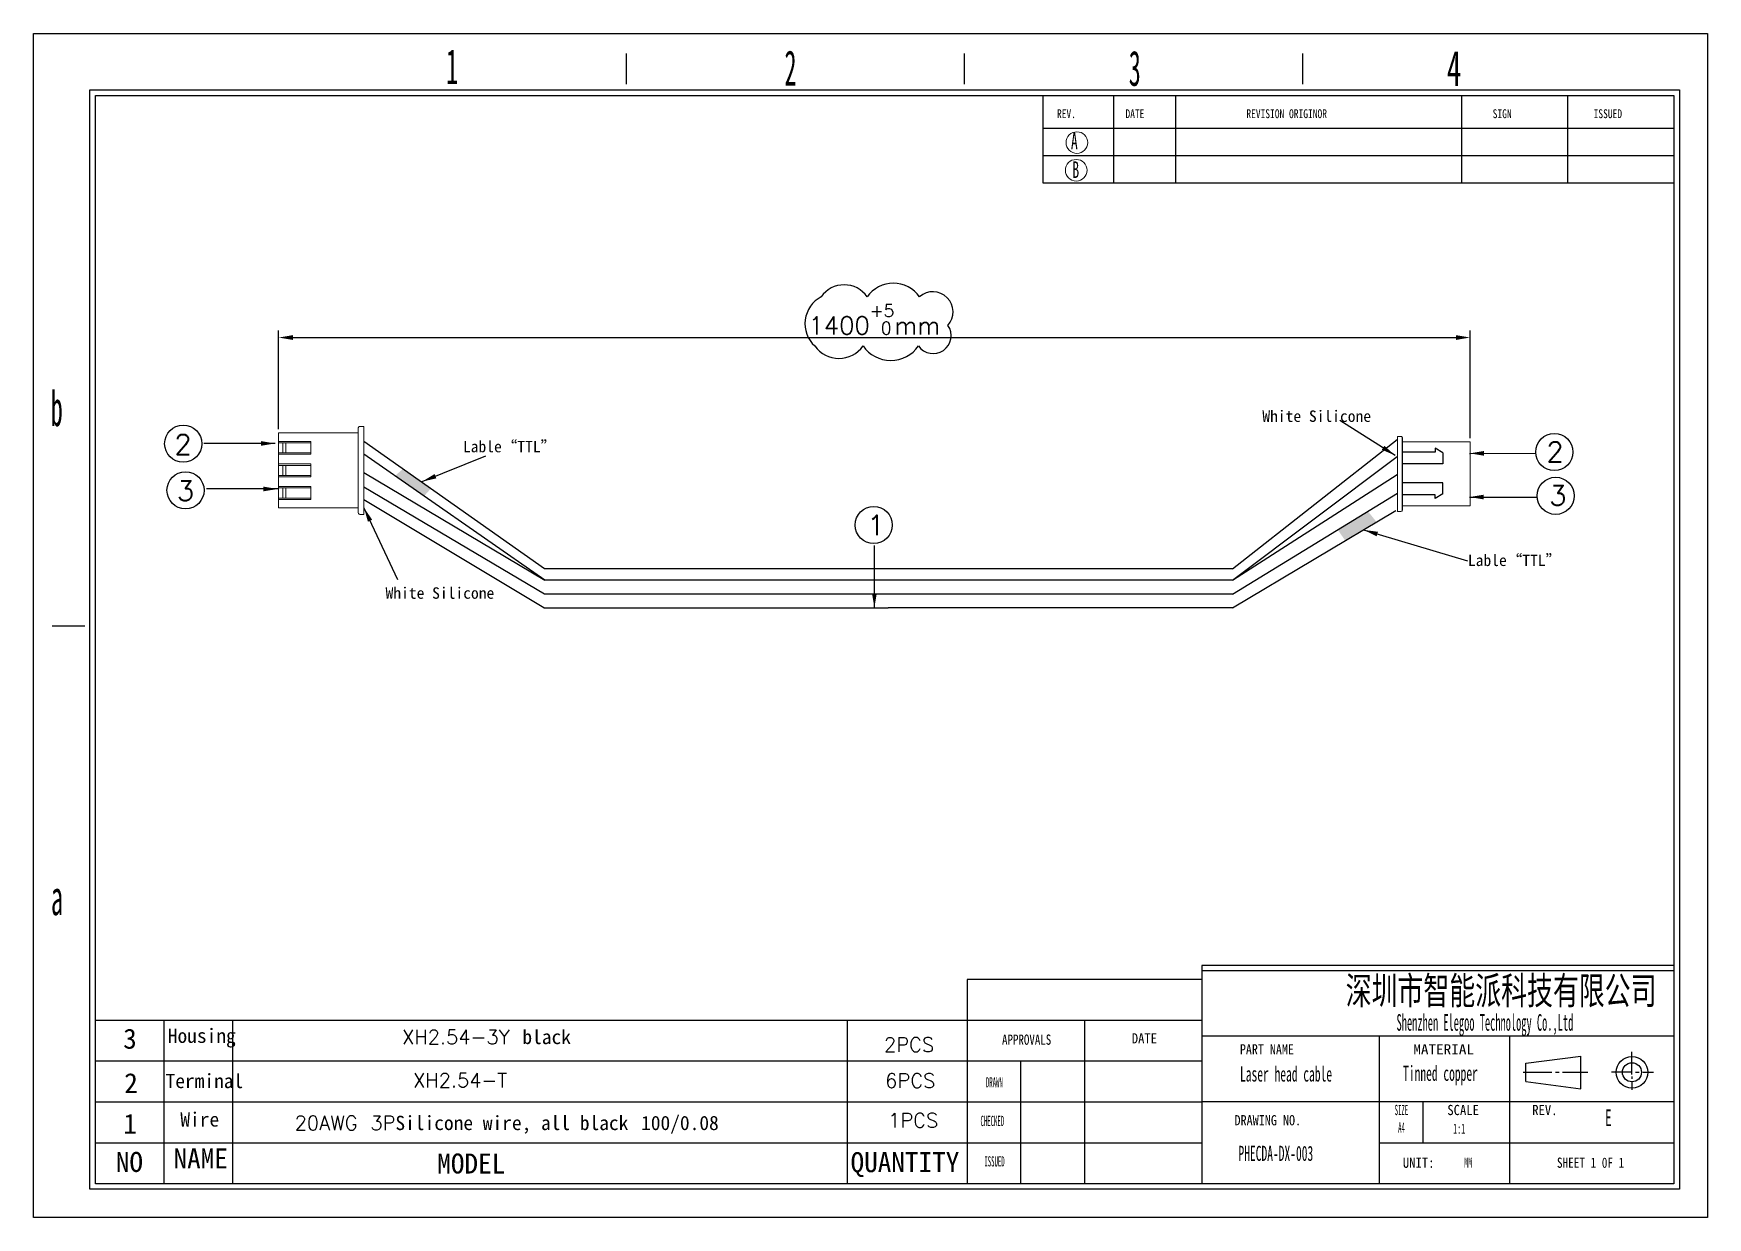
# Model space of a CAD drawing. Header units: millimetres. Extents: x 1121 to 1415, y 661 to 869.
import ezdxf

# ---------------------------------------------------------------- set-up
doc = ezdxf.new("R2010")
doc.units = ezdxf.units.MM
doc.layers.add('SLD-0', color=179, linetype='Continuous')
doc.styles.add('SLDTEXTSTYLE0', font='TXT', dxfattribs={"width": 0.56, "bigfont": 'bigfont'})
doc.styles.add('SLDTEXTSTYLE10', font='TXT', dxfattribs={"width": 0.862222})
doc.styles.add('SLDTEXTSTYLE11', font='TXT', dxfattribs={"width": 1.089})
doc.styles.add('SLDTEXTSTYLE13', font='TXT', dxfattribs={"width": 0.56})
doc.styles.add('SLDTEXTSTYLE14', font='TXT', dxfattribs={"width": 0.805625})
doc.styles.add('SLDTEXTSTYLE3', font='TXT', dxfattribs={"width": 0.484})
doc.styles.add('SLDTEXTSTYLE4', font='TXT', dxfattribs={"width": 0.40535})
doc.styles.add('SLDTEXTSTYLE5', font='TXT', dxfattribs={"width": 0.6})
doc.styles.add('SLDTEXTSTYLE6', font='TXT', dxfattribs={"width": 0.5025})
doc.styles.add('SLDTEXTSTYLE7', font='TXT', dxfattribs={"width": 0.9075})
doc.styles.add('SLDTEXTSTYLE8', font='TXT', dxfattribs={"width": 0.870455})
doc.styles.add('SLDTEXTSTYLE9', font='TXT', dxfattribs={"width": 0.7865})
doc.styles.get("Standard").update_dxf_attribs({"font": 'txt', "bigfont": 'gbcbig.shx'})
doc.dimstyles.new('ISO-25', dxfattribs={"dimtxt": 2.5, "dimasz": 2.5, "dimexe": 1.25, "dimexo": 0.625, "dimtad": 1, "dimtxsty": 'Standard', "dimcen": 2.5, "dimadec": 0, "dimazin": 0, "dimtol": 1, "dimtp": 5, "dimtfac": 1, "dimtmove": 0, "dimatfit": 3, "dimfxl": 1, "dimarcsym": 0})

# ---------------------------------------------------------------- blocks, each defined once
blk = doc.blocks.new('*D23')
at = {"color": 0, "lineweight": -2}
for p, q in [((1164.27, 799.31), (1164.27, 816.63)), ((1166.77, 815.38), (1370.52, 815.38)), ((1373.02, 797.75), (1373.02, 816.63))]:
    blk.add_line(p, q, dxfattribs=at)
at = {"color": 0}
for points in [[(1166.77, 815.8), (1166.77, 814.96), (1164.27, 815.38)], [(1370.52, 815.8), (1370.52, 814.96), (1373.02, 815.38)]]:
    blk.add_solid(points, dxfattribs=at)
at = {"layer": 'Defpoints', "color": 0}
for p in [(1373.02, 815.38), (1164.27, 798.69), (1373.02, 797.13)]:
    blk.add_point(p, dxfattribs=at)
at = {"color": 0, "insert": (1268.65, 818.56), "char_height": 2.5, "attachment_point": 5}
blk.add_mtext('{\\H1.25x;1400\\H0.7x;\\S+5^  0;\\H1.429x;mm}', dxfattribs=at)

msp = doc.modelspace()

# ---------------------------------------------------------------- hatches: boundary and pattern name
for points in [[(1188.069, 790.942), (1186.046, 792.368), (1184.638, 791.13), (1186.256, 790.025), (1189.726, 787.571), (1190.953, 788.947)], [(1360.303, 788.107), (1349.83, 781.699), (1351.141, 779.826), (1353.328, 781.169), (1356.714, 782.958), (1355.137, 784.93)]]:
    msp.add_hatch(color=5).paths.add_polyline_path(points)

# ---------------------------------------------------------------- linework, layer by layer
for p, q in [((1361.112, 797.872), (1361.112, 785.139)), ((1361.112, 797.872), (1361.112, 785.139)), ((1210.841, 774.895), (1179.189, 797.2)), ((1210.898, 772.857), (1179.189, 794.949)), ((1331.39, 774.895), (1360.255, 797.54)), ((1331.365, 772.857), (1360.243, 794.553)), ((1179.183, 791.745), (1210.898, 772.857)), ((1210.841, 770.457), (1179.189, 789.161)), ((1331.365, 772.857), (1360.262, 791.377)), ((1210.756, 768.057), (1179.189, 786.961)), ((1331.365, 770.457), (1360.303, 788.107)), ((1331.365, 768.057), (1359.994, 785.089))]:
    msp.add_line(p, q)
at = {"color": 0}
for p, q in [((1366.897, 795.331), (1361.112, 795.331)), ((1368.221, 795.204), (1366.897, 795.989)), ((1366.897, 795.989), (1366.897, 795.331)), ((1368.221, 795.204), (1368.221, 793.271)), ((1368.221, 793.271), (1361.112, 793.271)), ((1368.221, 789.914), (1361.112, 789.914)), ((1368.221, 787.982), (1368.221, 789.914)), ((1366.897, 787.855), (1361.112, 787.855)), ((1368.221, 787.982), (1366.897, 787.196)), ((1366.897, 787.196), (1366.897, 787.855))]:
    msp.add_line(p, q, dxfattribs=at)
at = {"ltscale": 0.5}
for p, q in [((1331.39, 774.895), (1210.841, 774.895)), ((1331.365, 772.857), (1210.898, 772.857)), ((1331.365, 770.457), (1210.816, 770.457)), ((1210.756, 768.057), (1271.061, 768.057)), ((1331.365, 768.057), (1271.061, 768.057))]:
    msp.add_line(p, q, dxfattribs=at)
at = {"color": 179}
for p, q in [((1144.186, 695.773), (1144.185, 667.181)), ((1156.189, 695.773), (1156.188, 667.181)), ((1294.29, 667.181), (1294.29, 688.625)), ((1132.183, 674.352), (1326.013, 674.352))]:
    msp.add_line(p, q, dxfattribs=at)
at = {"color": 1}
msp.add_lwpolyline([(1258.222, 813.906, 0.5205671), (1266.654, 813.906, 0.5205671), (1276.369, 813.906, 0.9960939), (1281.538, 817.515, 0.9422808), (1276.553, 822.516, 0.5205671), (1267.387, 822.516, 0.5205671), (1259.322, 822.516, 0.5205671)], format="xyb", close=True, dxfattribs=at)
at = {"color": 0, "lineweight": 0}
for points in [[(1164.273, 798.685), (1178.23, 798.685)], [(1164.273, 797.2), (1164.273, 798.685)], [(1178.23, 799.56), (1178.251, 799.654), (1178.304, 799.728), (1178.378, 799.781), (1178.473, 799.802), (1179.189, 799.802)], [(1178.23, 797.2), (1178.23, 799.56)], [(1179.189, 797.2), (1179.189, 799.802)], [(1360.294, 798.078), (1360.294, 787.152)], [(1360.294, 798.078), (1360.905, 798.078), (1360.986, 798.06), (1361.049, 798.015), (1361.094, 797.952), (1361.112, 797.872)], [(1164.273, 791.217), (1164.273, 797.2)], [(1164.273, 797.2), (1169.899, 797.2), (1169.899, 794.935)], [(1169.899, 796.958), (1164.273, 796.958)], [(1169.899, 795.177), (1164.273, 795.177)], [(1169.899, 794.935), (1164.273, 794.935)], [(1164.989, 795.177), (1164.989, 796.958)], [(1165.548, 795.177), (1165.548, 796.958)], [(1178.23, 784.654), (1178.23, 797.2)], [(1179.189, 784.412), (1179.189, 797.2)], [(1373.022, 797.126), (1361.112, 797.126)], [(1373.022, 797.126), (1373.022, 785.885)], [(1169.899, 790.974), (1169.899, 793.239), (1164.273, 793.239)], [(1169.899, 792.997), (1164.273, 792.997)], [(1164.989, 791.217), (1164.989, 792.997)], [(1165.548, 791.217), (1165.548, 792.997)], [(1169.899, 791.217), (1164.273, 791.217)], [(1164.273, 785.528), (1164.273, 791.217)], [(1169.899, 790.974), (1164.273, 790.974)], [(1169.899, 787.014), (1169.899, 789.278), (1164.273, 789.278)], [(1169.899, 789.036), (1164.273, 789.036)], [(1164.989, 787.256), (1164.989, 789.036)], [(1165.548, 787.256), (1165.548, 789.036)], [(1169.899, 787.256), (1164.273, 787.256)], [(1169.899, 787.014), (1164.273, 787.014)], [(1360.294, 787.152), (1360.294, 784.932)], [(1164.273, 785.528), (1178.23, 785.528)], [(1179.189, 784.412), (1178.473, 784.412), (1178.378, 784.433), (1178.304, 784.486), (1178.251, 784.559), (1178.23, 784.654)], [(1361.112, 785.139), (1361.094, 785.058), (1361.049, 784.995), (1360.986, 784.95), (1360.905, 784.932), (1360.294, 784.932)], [(1373.022, 785.885), (1361.112, 785.885)]]:
    msp.add_lwpolyline(points, dxfattribs=at)
for centre in [(1147.556, 796.793), (1387.778, 795.323), (1147.961, 788.631), (1388.001, 787.661), (1268.536, 782.539)]:
    msp.add_circle(centre, 3.255)
at = {"layer": 'SLD-0'}
for p, q in [((1121.32, 868.636), (1414.614, 868.636)), ((1121.32, 661.256), (1121.32, 868.636)), ((1414.614, 868.636), (1414.614, 661.256)), ((1132.183, 667.181), (1132.183, 857.773)), ((1132.183, 857.773), (1408.689, 857.773)), ((1371.525, 857.773), (1371.525, 842.476)), ((1390.107, 857.773), (1390.107, 842.476)), ((1408.689, 857.773), (1408.689, 667.181)), ((1408.689, 667.181), (1132.183, 667.181)), ((1414.614, 661.256), (1121.32, 661.256))]:
    msp.add_line(p, q, dxfattribs=at)
at = {"layer": 'SLD-0', "color": 6, "linetype": 'Continuous'}
for p, q in [((1225.209, 859.748), (1225.209, 865.132)), ((1284.46, 859.748), (1284.46, 865.132)), ((1343.712, 859.748), (1343.712, 865.132)), ((1131.195, 666.193), (1131.195, 858.761)), ((1131.195, 858.761), (1409.677, 858.761)), ((1409.677, 858.761), (1409.677, 666.193)), ((1130.312, 764.815), (1124.576, 764.815)), ((1409.677, 666.193), (1131.195, 666.193))]:
    msp.add_line(p, q, dxfattribs=at)
at = {"layer": 'SLD-0', "color": 179, "linetype": 'Continuous'}
for p, q in [((1298.167, 857.773), (1298.167, 842.476)), ((1310.558, 857.773), (1310.558, 842.476)), ((1321.394, 857.773), (1321.394, 842.476)), ((1298.167, 852.037), (1408.689, 852.037)), ((1298.167, 847.256), (1408.689, 847.256)), ((1298.167, 842.476), (1408.689, 842.476)), ((1408.689, 705.424), (1326.013, 705.424)), ((1326.013, 705.424), (1326.013, 667.181)), ((1408.689, 704.468), (1326.013, 704.468)), ((1284.893, 702.922), (1284.901, 667.181)), ((1326.013, 702.922), (1284.893, 702.922)), ((1326.013, 695.773), (1132.183, 695.773)), ((1263.893, 695.745), (1263.893, 667.206)), ((1305.457, 695.773), (1305.457, 667.181)), ((1408.689, 692.995), (1326.013, 692.995)), ((1357.061, 692.995), (1357.061, 667.181)), ((1380.007, 667.181), (1380.007, 692.995)), ((1382.763, 688.316), (1392.396, 689.5)), ((1392.396, 683.808), (1392.396, 689.5)), ((1401.377, 686.312), (1401.377, 690.278)), ((1326.013, 688.625), (1132.183, 688.625)), ((1326.013, 688.625), (1132.183, 688.625)), ((1382.293, 686.695), (1387.338, 686.695)), ((1382.763, 685.069), (1382.763, 688.316)), ((1387.968, 686.695), (1388.599, 686.695)), ((1389.23, 686.695), (1393.643, 686.695)), ((1401.377, 686.695), (1397.776, 686.695)), ((1402.008, 686.695), (1402.638, 686.695)), ((1403.269, 686.695), (1405.16, 686.695)), ((1382.763, 685.069), (1392.396, 683.808)), ((1401.377, 685.928), (1401.377, 685.545)), ((1401.377, 685.162), (1401.377, 683.629)), ((1326.013, 681.477), (1132.183, 681.477)), ((1408.689, 681.522), (1326.013, 681.522)), ((1364.709, 681.522), (1364.709, 674.352)), ((1357.061, 674.352), (1408.689, 674.352)), ((1316.905, 667.181), (1275.794, 667.181))]:
    msp.add_line(p, q, dxfattribs=at)
at = {"layer": 'SLD-0', "lineweight": 18}
for centre in [(1304.13, 849.526), (1304.007, 844.677)]:
    msp.add_circle(centre, 1.894, dxfattribs=at)
at = {"layer": 'SLD-0', "color": 179, "linetype": 'Continuous'}
for radius in [2.771, 1.669]:
    msp.add_circle((1401.377, 686.695), radius, dxfattribs=at)

# ---------------------------------------------------------------- texts
for s, insert, char_height, width, attachment_point in [('{\\fSimSun|b0|i0|c134|p2;White Silicone}', (1336.618, 802.609), 2, 21.82115, 1), ('2', (1146.019, 794.918), 3.5, 3.12338, 7), ('{\\fSimSun|b0|i0|c134|p2;Lable“TTL”}', (1196.567, 797.282), 2, 23.74036, 1), ('2', (1386.401, 797.11), 3.5, 3.12338, 1), ('3', (1146.462, 786.796), 3.5, 3.12338, 7), ('3', (1386.901, 785.974), 3.5, 3.12338, 7), ('1', (1267.436, 784.258), 3.5, 3.94331, 1), ('{\\fSimSun|b0|i0|c134|p2;Lable“TTL”}', (1372.641, 777.363), 2, 20.67933, 1), ('{\\fSimSun|b0|i0|c134|p2;White Silicone}', (1183.003, 771.63), 2, 23.45059, 1), ('{\\fSimSun|b0|i0|c134|p2;3}', (1137.035, 694.323), 3.5, 3.84369, 1), ('{\\fSimSun|b0|i0|c134|p2;Housing}', (1144.855, 694.341), 2.5, 7.89735, 1), ('\\pt20;XH2.54-3Y {\\fSimSun|b0|i0|c134|p2;black}', (1185.895, 694.131), 2.5, 32.82062, 1), ('2PCS', (1270.331, 692.776), 2.5, 9.70524, 1), ('{\\fSimSun|b0|i0|c134|p2;2}', (1137.224, 686.542), 3.5, 3.84369, 1), ('{\\fSimSun|b0|i0|c134|p2;Terminal}', (1144.462, 686.42), 2.5, 7.89735, 1), ('XH2.54-T', (1187.81, 686.554), 2.5, 19.14638, 1), ('6PCS', (1270.545, 686.482), 2.5, 9.70524, 1), ('{\\fSimSun|b0|i0|c134|p2;1}', (1137.053, 679.417), 3.5, 4.84381, 1), ('{\\fSimSun|b0|i0|c134|p2;Wire}', (1147.049, 679.676), 2.5, 7.89735, 1), (' 20AWG 3P{\\fSimSun|b0|i0|c134|p2;Silicone wire, all black} {\\fSimSun|b0|i0|c134|p2;100/0.08} ', (1164.847, 679.069), 2.5, 87.95857, 1), ('1PCS', (1271.058, 679.517), 2.5, 9.70524, 1), ('{\\fSimSun|b0|i0|c134|p2;NO}', (1135.747, 672.737), 3.5, 10.0429, 1), ('{\\fSimSun|b0|i0|c134|p2;NAME}', (1145.856, 673.343), 3.5, 10.0429, 1), ('{\\fSimSun|b0|i0|c134|p2;MODEL}', (1192.069, 672.463), 3.5, 10.0429, 1), ('{\\fSimSun|b0|i0|c134|p2;QUANTITY}', (1264.479, 672.702), 3.5, 10.0429, 1)]:
    msp.add_mtext(s, dxfattribs=dict(insert=insert, char_height=char_height, width=width, attachment_point=attachment_point))
at = {"layer": 'SLD-0'}
for s, insert, char_height, attachment_point, style in [('1', (1193.619, 865.933), 6.172, 1, 'SLDTEXTSTYLE6'), ('2', (1252.896, 865.69), 6.172, 1, 'SLDTEXTSTYLE6'), ('3', (1313.214, 865.628), 6.172, 1, 'SLDTEXTSTYLE6'), ('4', (1368.948, 865.621), 6.172, 1, 'SLDTEXTSTYLE5'), ('A', (1303.086, 851.248), 2.903, 1, 'SLDTEXTSTYLE5'), ('B', (1303.34, 846.233), 2.903, 1, 'SLDTEXTSTYLE5'), ('b', (1124.342, 806.054), 6.172, 1, 'SLDTEXTSTYLE6'), ('a', (1124.387, 720.386), 6.172, 1, 'SLDTEXTSTYLE6'), ('{\\fSimSun|b0|i0|c134|p2;\\W0.689;深圳市智能派科技有限公司}', (1378.45, 703.417), 4.82808, 2, 'SLDTEXTSTYLE11'), ('E', (1396.686, 680.181), 2.91, 1, 'SLDTEXTSTYLE13')]:
    msp.add_mtext(s, dxfattribs=dict(at, insert=insert, char_height=char_height, attachment_point=attachment_point, style=style))
at = {"layer": 'SLD-0', "color": 179}
for s, insert, char_height, attachment_point, style in [('REV.', (1300.637, 855.362), 1.5536, 1, 'SLDTEXTSTYLE9'), ('DATE', (1312.634, 855.362), 1.5536, 1, 'SLDTEXTSTYLE9'), ('REVISION ORIGINOR', (1333.816, 855.362), 1.55363, 1, 'SLDTEXTSTYLE9'), ('SIGN', (1376.974, 855.362), 1.5536, 1, 'SLDTEXTSTYLE9'), ('ISSUED', (1394.656, 855.362), 1.5536, 1, 'SLDTEXTSTYLE9'), ('{\\W0.46;Shenzhen Elegoo Technology Co.,Ltd}', (1375.614, 696.879), 2.91042, 2, 'SLDTEXTSTYLE13'), ('APPROVALS', (1295.323, 693.309), 1.7927, 2, 'SLDTEXTSTYLE9'), ('DATE', (1315.957, 693.54), 1.7927, 2, 'SLDTEXTSTYLE7'), ('PART NAME', (1337.413, 691.608), 1.7927, 2, 'SLDTEXTSTYLE10'), ('MATERIAL', (1368.388, 691.608), 1.7927, 2, 'SLDTEXTSTYLE11'), ('DRAWN', (1289.67, 685.835), 1.7927, 2, 'SLDTEXTSTYLE4'), ('SIZE', (1360.987, 680.984), 1.7927, 2, 'SLDTEXTSTYLE4'), ('SCALE', (1371.797, 680.984), 1.7927, 2, 'SLDTEXTSTYLE7'), ('REV.', (1386.118, 680.984), 1.7927, 2, 'SLDTEXTSTYLE7'), ('CHECKED', (1289.311, 679.067), 1.7927, 2, 'SLDTEXTSTYLE4'), ('DRAWING NO.', (1337.578, 679.191), 1.79265, 2, 'SLDTEXTSTYLE8'), ('A4', (1360.998, 677.915), 1.7927, 2, 'SLDTEXTSTYLE4'), ('1:1', (1371.104, 677.707), 1.7927, 2, 'SLDTEXTSTYLE3'), ('ISSUED', (1289.695, 671.987), 1.7927, 2, 'SLDTEXTSTYLE4'), ('UNIT:', (1364.006, 671.753), 1.7927, 2, 'SLDTEXTSTYLE7'), ('MM', (1372.669, 671.753), 1.7927, 2, 'SLDTEXTSTYLE3'), ('SHEET 1 0F 1', (1394.128, 671.753), 1.79265, 2, 'SLDTEXTSTYLE14')]:
    msp.add_mtext(s, dxfattribs=dict(at, insert=insert, char_height=char_height, attachment_point=attachment_point, style=style))
at = {"layer": 'SLD-0', "color": 0, "char_height": 2.64583, "attachment_point": 2, "style": 'SLDTEXTSTYLE0'}
for s, insert in [('{\\fSimSun|b0|i0|c134|p2;Laser head cable}', (1340.771, 687.712)), ('{\\fSimSun|b0|i0|c134|p2;Tinned copper}', (1367.828, 687.837)), ('{\\fSimSun|b0|i0|c134|p2;PHECDA-DX-003}', (1338.982, 673.813))]:
    msp.add_mtext(s, dxfattribs=dict(at, insert=insert))

# ---------------------------------------------------------------- dimensions: what is measured, and where the dimension line sits
dim = msp.add_linear_dim(base=(1373.022, 815.38), p1=(1164.273, 798.685), p2=(1373.022, 797.126), text='{\\H1.25x;1400\\H0.7x;\\S+5^  0;\\H1.429x;mm}', dimstyle='ISO-25', override={"dimscale": 0})
dim.commit()
dim.dimension.update_dxf_attribs({"geometry": '*D23', "text_midpoint": (1268.648, 818.557)})

# ---------------------------------------------------------------- leaders
for points in [[(1359.881, 794.743), (1350.181, 800.868)], [(1163.656, 796.833), (1151.153, 796.833)], [(1372.94, 795.095), (1384.46, 795.106)], [(1189.432, 790.163), (1200.555, 794.634)], [(1164.108, 788.857), (1151.605, 788.857)], [(1372.909, 787.44), (1384.746, 787.451)], [(1179.224, 785.563), (1185.115, 773.022)], [(1354.361, 781.681), (1372.546, 776.272)], [(1268.649, 768.057), (1268.649, 778.974)]]:
    msp.add_leader(points, dimstyle='ISO-25', override={"dimgap": 0.625, "dimtad": 0})

doc.saveas('drawing.dxf')
